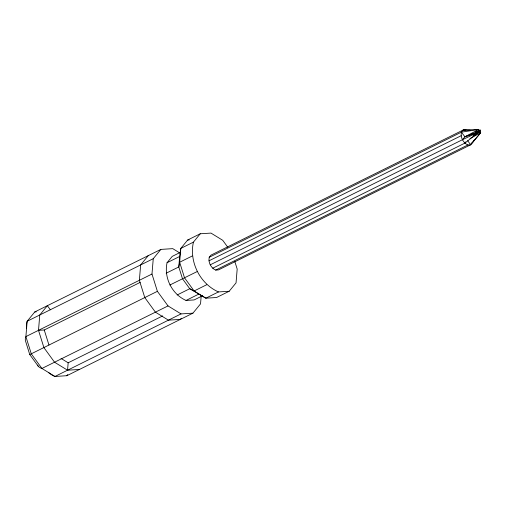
<?xml version="1.0" encoding="UTF-8"?>
<svg xmlns="http://www.w3.org/2000/svg" width="506" height="506" viewBox="0 0 506 506"><rect width="100%" height="100%" fill="white"/><g stroke="black" fill="none" stroke-linecap="round" stroke-linejoin="round"><path stroke-width="0.76" d="M79.455 369.456L67.551 370.209L54.54 362.214L43.908 347.622L38.5 330.336L39.772 314.991L47.374 305.7L50.366 309.811M67.551 370.209L68.165 362.796L162.692 315.902M201.236 295.428L200.54 303.866L192.938 313.157L181.034 313.91L168.024 305.915L157.391 291.323L151.983 274.037L153.255 258.692L160.857 249.401L172.755 248.648L179.915 253.044M202.564 295.757L194.159 299.925L186.031 300.438C171.977 294.239 163.761 277.686 167.05 262.728L172.242 256.378L180.648 252.209M227.744 247.194L222.722 240.299L210.989 233.095L200.262 233.772L187.65 240.027L180.8 248.408L179.662 256.472L178.795 266.953L182.489 278.755L189.75 288.724L205.847 298.186L216.574 297.509L229.186 291.254L236.043 282.879L237.181 269.04L234.86 261.621M229.186 291.254L218.459 291.93C199.908 283.746 189.061 261.899 193.406 242.153L200.262 233.772M209.231 257.269L461.421 132.161L463.186 130.004L478.398 129.536L479.909 130.953L480.7 132.698L470.637 144.811L218.447 269.919L215.682 270.09C210.907 267.984 208.111 262.355 209.231 257.269L211.002 255.113L463.186 130.004L465.95 129.833M480.7 132.698L470.637 144.811L467.873 144.982C463.091 142.875 460.302 137.252 461.421 132.161L478.398 129.536M210.192 264.847L462.383 139.738L478.657 132.104L479.043 130.7L480.302 130.093L479.84 131.794L473.629 135.69M474.097 140.13L472.402 142.654L470.985 143.356M212.665 268.237L464.85 143.128L465.805 141.889M160.857 249.401L34.762 311.955L27.16 321.247A43.01 29.221 19.8 0 0 26.438 328.356M148.245 255.656L140.643 264.948L139.378 280.292L144.786 297.579L155.418 312.17L168.428 320.165L180.326 319.412L181.281 318.255M48.759 372.713A43.01 29.531 -73.8 0 0 54.945 376.464L66.843 375.711L67.798 374.554M462.383 139.738L464.906 136.822L478.341 129.606L479.125 131.358L480.643 132.768L469.922 138.581M464.85 143.128L478.733 132.211L464.906 136.822L461.421 132.161M473.097 136.139L479.606 131.807M153.255 258.692L27.16 321.247L25.895 336.591A43.01 16.692 -7.2 0 0 25.42 340.683L29.74 354.548L38.304 366.293A43.01 17.236 -46.3 0 0 41.935 368.469L54.945 376.464L181.034 313.91M193.406 242.153L180.8 248.408L179.655 262.241L178.795 266.953L166.183 273.208M167.05 262.728L179.662 256.472M151.983 274.037L25.895 336.591L31.302 353.877L41.935 368.469L168.024 305.915M192.267 255.985L179.655 262.241L184.532 277.826L194.121 290.982L205.847 298.186L218.459 291.93M38.5 330.336L44.25 329.975L140.187 282.38M208.94 260.83L461.124 135.728M169.877 285.011L197.138 271.57M157.391 291.323L29.759 354.567M215.682 270.09L467.873 144.982M177.144 294.979L189.75 288.724L194.121 290.982L206.726 284.726M186.031 300.438L198.637 294.182M66.843 375.711L192.938 313.157M464.906 136.822L479.018 131.003M475.349 131.984L479.043 130.7M478.79 130.301L480.302 130.093M187.65 240.027L189.187 239.933M34.762 311.955L36.249 311.86M463.186 130.004L470.15 130.213M61.011 358.4L68.165 362.796M37.476 365.161L38.304 366.293M467.67 140.63L470.637 144.811M44.25 329.975L48.949 345.003"/></g></svg>
